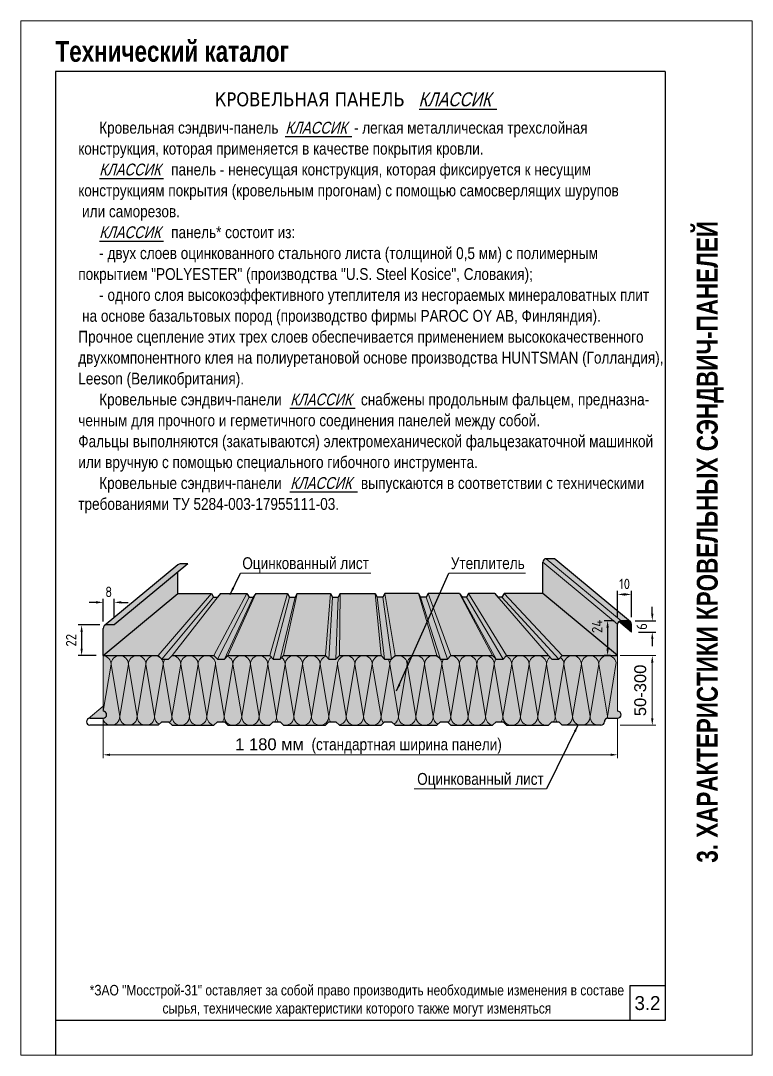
# Model space of a CAD drawing. Extents: x 5821 to 16321, y -13531 to 5774.
# Drawn here: x 6871 to 7921, y -4621 to -3136 of the extents above; entities that cross this region are included whole.
import ezdxf
from ezdxf.enums import TextEntityAlignment as Align

# ---------------------------------------------------------------- set-up
doc = ezdxf.new("R2010")
doc.units = 0
doc.header["$LTSCALE"] = 3
doc.layers.get('0').update_dxf_attribs({"linetype": 'CONTINUOUS', "lineweight": 30})
doc.layers.get('DEFPOINTS').update_dxf_attribs({"linetype": 'CONTINUOUS'})
doc.layers.add('new_fill', color=8, linetype='CONTINUOUS', lineweight=13)
doc.layers.add('RAZMER', color=7, linetype='CONTINUOUS', lineweight=9)
doc.layers.add('Punktir', color=7, linetype='CONTINUOUS')
doc.styles.add('LOGO', font='HATTEN.TTF')
doc.styles.add('ROMANS', font='romans.shx', dxfattribs={"width": 0.85})
doc.styles.get("Standard").update_dxf_attribs({"font": 'TAHOMA.TTF'})
doc.styles.add('style1', font='ARIALN.TTF')
doc.styles.add('style2', font='impact.TTF')
doc.styles.add('курсив', font='ARIAL.TTF', dxfattribs={"width": 0.8, "oblique": 15})
doc.dimstyles.new('2.5', dxfattribs={"dimscale": 5, "dimtxt": 3, "dimasz": 2, "dimexe": 1, "dimexo": 2, "dimgap": 0, "dimtad": 0, "dimdec": 0, "dimlfac": 0.5, "dimzin": 9, "dimdsep": 46, "dimtxsty": 'ROMANS', "dimcen": -3, "dimdle": 1, "dimclrd": 256, "dimclre": 256, "dimclrt": 256, "dimadec": 0, "dimazin": 0, "dimtfac": 1, "dimtdec": 0, "dimtofl": 0, "dimtmove": 2, "dimatfit": 3, "dimfxl": 0, "dimtvp": 1, "dimtolj": 1, "dimtzin": 9, "dimarcsym": 0})

# ---------------------------------------------------------------- blocks, each defined once
blk = doc.blocks.new('*D995')
at = {"layer": 'DEFPOINTS', "color": 0, "transparency": 16777216}
for p in [(7005.4, -3971.1), (6989.4, -4008.5), (7005.4, -4003.4)]:
    blk.add_point(p, dxfattribs=at)
at = {"layer": 'RAZMER', "lineweight": -2, "transparency": 16777216}
for p, q in [((6979.4, -3971.1), (6969.4, -3971.1)), ((6989.4, -3998.5), (6989.4, -3966.1)), ((7005.4, -3993.4), (7005.4, -3966.1)), ((7015.4, -3971.1), (7025.4, -3971.1))]:
    blk.add_line(p, q, dxfattribs=at)
at = {"layer": 'RAZMER', "transparency": 16777216}
for points in [[(6979.4, -3969.4), (6979.4, -3972.8), (6989.4, -3971.1)], [(7015.4, -3969.4), (7015.4, -3972.8), (7005.4, -3971.1)]]:
    blk.add_solid(points, dxfattribs=at)
at = {"layer": 'RAZMER', "transparency": 16777216, "insert": (6997.4, -3956.1), "char_height": 15, "attachment_point": 5, "style": 'ROMANS'}
blk.add_mtext('\\A1;8', dxfattribs=at)
blk = doc.blocks.new('*D996')
at = {"layer": 'DEFPOINTS', "color": 0, "transparency": 16777216}
for p in [(6994.9, -4003.5), (6958.5, -4047.5), (6989.4, -4047.5)]:
    blk.add_point(p, dxfattribs=at)
at = {"layer": 'RAZMER', "lineweight": -2, "transparency": 16777216}
for p, q in [((6984.9, -4003.5), (6953.5, -4003.5)), ((6958.5, -4013.5), (6958.5, -4037.5)), ((6979.4, -4047.5), (6953.5, -4047.5))]:
    blk.add_line(p, q, dxfattribs=at)
at = {"layer": 'RAZMER', "transparency": 16777216}
for points in [[(6956.9, -4013.5), (6960.2, -4013.5), (6958.5, -4003.5)], [(6956.9, -4037.5), (6960.2, -4037.5), (6958.5, -4047.5)]]:
    blk.add_solid(points, dxfattribs=at)
at = {"layer": 'RAZMER', "transparency": 16777216, "insert": (6943.5, -4025.5), "char_height": 15, "attachment_point": 5, "rotation": 90, "style": 'ROMANS'}
blk.add_mtext('\\A1;22', dxfattribs=at)
blk = doc.blocks.new('*D997')
at = {"layer": 'DEFPOINTS', "color": 0, "transparency": 16777216}
for p in [(7732.9, -3997.5), (7713.4, -4047.5), (7727.8, -4047.5)]:
    blk.add_point(p, dxfattribs=at)
at = {"layer": 'RAZMER', "lineweight": -2, "transparency": 16777216}
for p, q in [((7722.9, -3997.5), (7708.4, -3997.5)), ((7713.4, -4007.5), (7713.4, -4037.5)), ((7717.8, -4047.5), (7708.4, -4047.5))]:
    blk.add_line(p, q, dxfattribs=at)
at = {"layer": 'RAZMER', "transparency": 16777216}
for points in [[(7711.7, -4007.5), (7715.1, -4007.5), (7713.4, -3997.5)], [(7711.7, -4037.5), (7715.1, -4037.5), (7713.4, -4047.5)]]:
    blk.add_solid(points, dxfattribs=at)
at = {"layer": 'RAZMER', "transparency": 16777216, "insert": (7698.4, -4005.6), "char_height": 15, "attachment_point": 5, "rotation": 90, "style": 'ROMANS'}
blk.add_mtext('\\A1;24', dxfattribs=at)
blk = doc.blocks.new('*D998')
at = {"layer": 'DEFPOINTS', "color": 0, "transparency": 16777216}
for p in [(7747.8, -3959.7), (7727.7, -4002.5), (7747.8, -4002.5)]:
    blk.add_point(p, dxfattribs=at)
at = {"layer": 'RAZMER', "lineweight": -2, "transparency": 16777216}
for p, q in [((7727.7, -3992.5), (7727.7, -3954.7)), ((7737.7, -3959.7), (7737.8, -3959.7)), ((7747.8, -3992.5), (7747.8, -3954.7))]:
    blk.add_line(p, q, dxfattribs=at)
at = {"layer": 'RAZMER', "transparency": 16777216}
for points in [[(7737.7, -3958.1), (7737.7, -3961.4), (7727.7, -3959.7)], [(7737.8, -3958.1), (7737.8, -3961.4), (7747.8, -3959.7)]]:
    blk.add_solid(points, dxfattribs=at)
at = {"layer": 'RAZMER', "transparency": 16777216, "insert": (7737.8, -3944.7), "char_height": 15, "attachment_point": 5, "style": 'ROMANS'}
blk.add_mtext('\\A1;10', dxfattribs=at)
blk = doc.blocks.new('*D999')
at = {"layer": 'DEFPOINTS', "color": 0, "transparency": 16777216}
for p in [(7742.8, -3997.5), (7747.8, -4013.8), (7777.5, -4013.8)]:
    blk.add_point(p, dxfattribs=at)
at = {"layer": 'RAZMER', "lineweight": -2, "transparency": 16777216}
for p, q in [((7777.5, -3987.5), (7777.5, -3977.5)), ((7752.8, -3997.5), (7782.5, -3997.5)), ((7757.8, -4013.8), (7782.5, -4013.8)), ((7777.5, -4023.8), (7777.5, -4033.8))]:
    blk.add_line(p, q, dxfattribs=at)
at = {"layer": 'RAZMER', "transparency": 16777216}
for points in [[(7775.9, -3987.5), (7779.2, -3987.5), (7777.5, -3997.5)], [(7775.9, -4023.8), (7779.2, -4023.8), (7777.5, -4013.8)]]:
    blk.add_solid(points, dxfattribs=at)
at = {"layer": 'RAZMER', "transparency": 16777216, "insert": (7762.5, -4005.7), "char_height": 15, "attachment_point": 5, "rotation": 90, "style": 'ROMANS'}
blk.add_mtext('\\A1;6', dxfattribs=at)

msp = doc.modelspace()

# ---------------------------------------------------------------- hatches: boundary and pattern name
at = {"layer": 'new_fill'}
h = msp.add_hatch(color=256, dxfattribs=at)
h.set_gradient(color1=(51, 127, 153), one_color=1, tint=1)
h.paths.add_polyline_path([(7110.92, -3915.91), (7100.01, -3915.91, 0.1748944), (7096.82, -3917.06), (6991.57, -4004.38, -0.1525191), (6994.42, -4003.49), (7005.36, -4003.49)])
h = msp.add_hatch(color=256, dxfattribs=at)
h.set_gradient(color1=(51, 127, 153), one_color=1, tint=1)
h.paths.add_polyline_path([(7638.97, -3909.9, 0.1968478), (7635.46, -3908.47), (7625.46, -3908.47, 0.4142136), (7620.46, -3913.47), (7620.46, -3958.47), (7727.77, -4047.49), (7727.77, -4002.49, -0.4142136), (7732.77, -3997.49), (7742.77, -3997.49, -0.1531033), (7745.62, -3998.39)])
h = msp.add_hatch(color=256, dxfattribs=at)
h.set_gradient(color1=(51, 127, 153), one_color=1, tint=1, name='CYLINDER')
h.paths.add_polyline_path([(7096.72, -3927.69), (7005.36, -4003.49), (6994.42, -4003.49, 0.1525191), (6991.57, -4004.38), (6990.9, -4004.93, 0.2003847), (6989.42, -4008.49), (6989.42, -4047.49), (7096.72, -3958.47)])
h = msp.add_hatch(color=256, dxfattribs=at)
h.set_gradient(color1=(51, 127, 153), one_color=1, tint=1, name='CYLINDER')
h.paths.add_polyline_path([(7620.47, -3958.47), (7564.79, -3958.47), (7561.79, -3963.47), (7555.95, -3963.47), (7551.79, -3958.47), (7513.79, -3958.47), (7510.79, -3963.47), (7504.79, -3963.47), (7500.79, -3958.47), (7455.79, -3958.47), (7452.79, -3963.47), (7444.79, -3963.47), (7441.79, -3958.47), (7393.79, -3958.47), (7390.79, -3963.47), (7382.79, -3963.47), (7379.79, -3958.47), (7329.79, -3958.47), (7326.79, -3963.47), (7318.79, -3963.47), (7315.79, -3958.47), (7267.79, -3958.47), (7264.79, -3963.47), (7256.79, -3963.47), (7253.79, -3958.47), (7208.79, -3958.47), (7204.79, -3963.47), (7198.79, -3963.47), (7195.79, -3958.47), (7157.79, -3958.47), (7153.64, -3963.47), (7147.79, -3963.47), (7144.79, -3958.47), (7096.72, -3958.47), (6989.42, -4047.49), (7068.42, -4047.49), (7073.42, -4052.49), (7083.42, -4052.49), (7088.42, -4047.49), (7148.42, -4047.49), (7153.42, -4052.49), (7163.42, -4052.49), (7168.42, -4047.49), (7228.42, -4047.49), (7233.42, -4052.49), (7243.42, -4052.49), (7248.42, -4047.49), (7308.42, -4047.49), (7313.42, -4052.49), (7323.42, -4052.49), (7328.42, -4047.49), (7388.42, -4047.49), (7393.42, -4052.49), (7403.42, -4052.49), (7408.42, -4047.49), (7468.42, -4047.49), (7473.42, -4052.49), (7483.42, -4052.49), (7488.42, -4047.49), (7548.42, -4047.49), (7553.42, -4052.49), (7563.42, -4052.49), (7568.42, -4047.49), (7628.42, -4047.49), (7633.42, -4052.49), (7643.42, -4052.49), (7648.42, -4047.49), (7727.77, -4047.49)])
h = msp.add_hatch(color=256, dxfattribs=at)
h.set_gradient(color1=(51, 127, 153), one_color=1, tint=1, name='CYLINDER')
h.paths.add_polyline_path([(7746.27, -3998.93), (7745.62, -3998.39, 0.1531033), (7742.77, -3997.49), (7732.77, -3997.49, 0.1779541), (7729.53, -3998.68), (7747.77, -4013.81), (7747.77, -4002.49, 0.2009785)])
h = msp.add_hatch(color=256, dxfattribs=at)
h.set_gradient(color1=(223, 197, 93), tint=1, name='CYLINDER')
h.paths.add_polyline_path([(7727.77, -4047.49), (7648.42, -4047.49), (7643.42, -4052.49), (7633.42, -4052.49), (7628.42, -4047.49), (7568.42, -4047.49), (7563.42, -4052.49), (7553.42, -4052.49), (7548.42, -4047.49), (7488.42, -4047.49), (7483.42, -4052.49), (7473.42, -4052.49), (7468.42, -4047.49), (7408.42, -4047.49), (7403.42, -4052.49), (7393.42, -4052.49), (7388.42, -4047.49), (7328.42, -4047.49), (7323.42, -4052.49), (7313.42, -4052.49), (7308.42, -4047.49), (7248.42, -4047.49), (7243.42, -4052.49), (7233.42, -4052.49), (7228.42, -4047.49), (7168.42, -4047.49), (7163.42, -4052.49), (7153.42, -4052.49), (7148.42, -4047.49), (7088.42, -4047.49), (7083.42, -4052.49), (7073.42, -4052.49), (7068.42, -4047.49), (6989.42, -4047.49), (6989.42, -4127.49, -1), (6989.42, -4137.49), (6989.42, -4147.49), (7068.42, -4147.49), (7073.42, -4142.49), (7083.42, -4142.49), (7088.42, -4147.49), (7148.42, -4147.49), (7153.42, -4142.49), (7163.42, -4142.49), (7168.42, -4147.49), (7228.42, -4147.49), (7233.42, -4142.49), (7243.42, -4142.49), (7248.42, -4147.49), (7308.42, -4147.49), (7313.42, -4142.49), (7323.42, -4142.49), (7328.42, -4147.49), (7388.42, -4147.49), (7393.42, -4142.49), (7403.42, -4142.49), (7408.42, -4147.49), (7468.42, -4147.49), (7473.42, -4142.49), (7483.42, -4142.49), (7488.42, -4147.49), (7548.42, -4147.49), (7553.42, -4142.49), (7563.42, -4142.49), (7568.42, -4147.49), (7628.42, -4147.49), (7633.42, -4142.49), (7643.42, -4142.49), (7648.42, -4147.49), (7703.76, -4147.49, 0.4142136), (7708.76, -4142.49, -0.4142136), (7713.76, -4137.49), (7727.77, -4137.49, 1), (7727.77, -4127.49)])
h = msp.add_hatch(color=256, dxfattribs=at)
h.set_gradient(color1=(51, 127, 153), one_color=1, tint=1, name='INVCURVED')
h.paths.add_polyline_path([(6989.42, -4127.49, -1), (6989.42, -4137.49), (6970.42, -4137.49, 0.1303086), (6967.94, -4138.15), (6989.42, -4120.33)])

# ---------------------------------------------------------------- linework, layer by layer
at = {"color": 1}
for p, q in [((7796.09, -3209.09), (6921.09, -3209.09)), ((6921.09, -3209.09), (6921.09, -4621.24)), ((7796.09, -3209.09), (7796.09, -4571.24)), ((7443.05, -3263.42), (7554.33, -3263.42)), ((7250.59, -3302.47), (7346.55, -3302.47)), ((6984.16, -3362.65), (7075.94, -3362.65)), ((6984.16, -3452.65), (7075.94, -3452.65)), ((7257.39, -3692.47), (7351.3, -3692.47)), ((7257.39, -3812.47), (7354.35, -3812.47)), ((7745.18, -4521.24), (7796.09, -4521.24)), ((7745.18, -4521.24), (7745.18, -4571.24)), ((7796.09, -4571.24), (6921.09, -4571.24))]:
    msp.add_line(p, q, dxfattribs=at)
for p, q in [((7096.82, -3917.06), (6990.9, -4004.93)), ((7110.92, -3915.91), (7005.36, -4003.49)), ((7110.92, -3915.91), (7100.01, -3915.91)), ((7620.46, -3958.47), (7620.46, -3913.47)), ((7635.46, -3908.47), (7625.46, -3908.47)), ((7746.27, -3998.93), (7638.97, -3909.9)), ((7096.72, -3958.47), (7096.72, -3927.69)), ((6989.42, -4047.49), (7096.72, -3958.47)), ((7096.72, -3958.47), (7144.79, -3958.47)), ((7144.79, -3958.47), (7147.79, -3963.47)), ((7147.79, -3963.47), (7153.64, -3963.47)), ((7157.79, -3958.47), (7153.64, -3963.47)), ((7157.79, -3958.47), (7195.79, -3958.47)), ((7195.79, -3958.47), (7198.79, -3963.47)), ((7198.79, -3963.47), (7204.79, -3963.47)), ((7208.79, -3958.47), (7204.79, -3963.47)), ((7208.79, -3958.47), (7253.79, -3958.47)), ((7253.79, -3958.47), (7256.79, -3963.47)), ((7256.79, -3963.47), (7264.79, -3963.47)), ((7267.79, -3958.47), (7264.79, -3963.47)), ((7267.79, -3958.47), (7315.79, -3958.47)), ((7315.79, -3958.47), (7318.79, -3963.47)), ((7318.79, -3963.47), (7326.79, -3963.47)), ((7329.79, -3958.47), (7326.79, -3963.47)), ((7329.79, -3958.47), (7379.79, -3958.47)), ((7379.79, -3958.47), (7382.79, -3963.47)), ((7390.79, -3963.47), (7382.79, -3963.47)), ((7393.79, -3958.47), (7390.79, -3963.47)), ((7441.79, -3958.47), (7393.79, -3958.47)), ((7441.79, -3958.47), (7444.79, -3963.47)), ((7452.79, -3963.47), (7444.79, -3963.47)), ((7455.79, -3958.47), (7452.79, -3963.47)), ((7500.79, -3958.47), (7455.79, -3958.47)), ((7500.79, -3958.47), (7504.79, -3963.47)), ((7510.79, -3963.47), (7504.79, -3963.47)), ((7513.79, -3958.47), (7510.79, -3963.47)), ((7551.79, -3958.47), (7513.79, -3958.47)), ((7551.79, -3958.47), (7555.95, -3963.47)), ((7561.79, -3963.47), (7555.95, -3963.47)), ((7564.79, -3958.47), (7561.79, -3963.47)), ((7620.46, -3958.47), (7564.79, -3958.47)), ((7727.77, -4047.49), (7620.46, -3958.47)), ((6989.42, -4047.49), (6989.42, -4008.49)), ((7005.36, -4003.49), (6994.42, -4003.49)), ((7727.77, -4047.49), (7727.77, -4002.54)), ((7747.77, -4013.81), (7729.53, -3998.68)), ((7742.77, -3997.49), (7732.77, -3997.49)), ((7747.77, -4013.81), (7747.77, -4002.49)), ((6989.42, -4047.49), (7068.42, -4047.49)), ((7068.42, -4047.49), (7073.42, -4052.49)), ((7073.42, -4052.49), (7083.42, -4052.49)), ((7088.42, -4047.49), (7083.42, -4052.49)), ((7088.42, -4047.49), (7148.42, -4047.49)), ((7148.42, -4047.49), (7153.42, -4052.49)), ((7153.42, -4052.49), (7163.42, -4052.49)), ((7168.42, -4047.49), (7163.42, -4052.49)), ((7168.42, -4047.49), (7228.42, -4047.49)), ((7228.42, -4047.49), (7233.42, -4052.49)), ((7233.42, -4052.49), (7243.42, -4052.49)), ((7248.42, -4047.49), (7243.42, -4052.49)), ((7248.42, -4047.49), (7308.42, -4047.49)), ((7308.42, -4047.49), (7313.42, -4052.49)), ((7313.42, -4052.49), (7323.42, -4052.49)), ((7328.42, -4047.49), (7323.42, -4052.49)), ((7328.42, -4047.49), (7388.42, -4047.49)), ((7388.42, -4047.49), (7393.42, -4052.49)), ((7393.42, -4052.49), (7403.42, -4052.49)), ((7408.42, -4047.49), (7403.42, -4052.49)), ((7408.42, -4047.49), (7468.42, -4047.49)), ((7468.42, -4047.49), (7473.42, -4052.49)), ((7473.42, -4052.49), (7483.42, -4052.49)), ((7488.42, -4047.49), (7483.42, -4052.49)), ((7488.42, -4047.49), (7548.42, -4047.49)), ((7548.42, -4047.49), (7553.42, -4052.49)), ((7553.42, -4052.49), (7563.42, -4052.49)), ((7568.42, -4047.49), (7563.42, -4052.49)), ((7568.42, -4047.49), (7628.42, -4047.49)), ((7628.42, -4047.49), (7633.42, -4052.49)), ((7633.42, -4052.49), (7643.42, -4052.49)), ((7648.42, -4047.49), (7643.42, -4052.49)), ((7648.42, -4047.49), (7727.77, -4047.49)), ((6970.42, -4137.49), (6989.42, -4137.49)), ((7068.42, -4147.49), (7073.42, -4142.49)), ((7073.42, -4142.49), (7083.42, -4142.49)), ((7088.42, -4147.49), (7083.42, -4142.49)), ((7148.42, -4147.49), (7153.42, -4142.49)), ((7153.42, -4142.49), (7163.42, -4142.49)), ((7168.42, -4147.49), (7163.42, -4142.49)), ((7228.42, -4147.49), (7233.42, -4142.49)), ((7233.42, -4142.49), (7243.42, -4142.49)), ((7248.42, -4147.49), (7243.42, -4142.49)), ((7308.42, -4147.49), (7313.42, -4142.49)), ((7313.42, -4142.49), (7323.42, -4142.49)), ((7328.42, -4147.49), (7323.42, -4142.49)), ((7388.42, -4147.49), (7393.42, -4142.49)), ((7393.42, -4142.49), (7403.42, -4142.49)), ((7408.42, -4147.49), (7403.42, -4142.49)), ((7468.42, -4147.49), (7473.42, -4142.49)), ((7473.42, -4142.49), (7483.42, -4142.49)), ((7488.42, -4147.49), (7483.42, -4142.49)), ((7548.42, -4147.49), (7553.42, -4142.49)), ((7553.42, -4142.49), (7563.42, -4142.49)), ((7568.42, -4147.49), (7563.42, -4142.49)), ((7628.42, -4147.49), (7633.42, -4142.49)), ((7633.42, -4142.49), (7643.42, -4142.49)), ((7648.42, -4147.49), (7643.42, -4142.49)), ((7713.76, -4137.49), (7727.77, -4137.49)), ((7068.42, -4147.49), (6970.42, -4147.49)), ((7088.42, -4147.49), (7148.42, -4147.49)), ((7168.42, -4147.49), (7228.42, -4147.49)), ((7248.42, -4147.49), (7308.42, -4147.49)), ((7328.42, -4147.49), (7388.42, -4147.49)), ((7408.42, -4147.49), (7468.42, -4147.49)), ((7488.42, -4147.49), (7548.42, -4147.49)), ((7568.42, -4147.49), (7628.42, -4147.49)), ((7703.76, -4147.49), (7648.42, -4147.49))]:
    msp.add_line(p, q)
for centre, start, end in [((7100.01, -3920.91), 90, 129.6815), ((7625.46, -3913.47), 90, 180), ((7635.46, -3913.47), 45.45533, 90), ((6994.42, -4008.49), 90, 180), ((7732.77, -4002.49), 90, 180), ((7742.77, -4002.49), 0, 90), ((6989.42, -4132.49), 270, 90), ((7727.77, -4132.49), 270, 90), ((6970.42, -4142.49), 90, 270), ((7703.76, -4142.49), 270, 0), ((7713.76, -4142.49), 90, 180)]:
    msp.add_arc(centre, 5, start, end)
at = {"layer": 'new_fill'}
for p, q in [((6989.49, -4127.49), (7000.74, -4059.99)), ((7000.74, -4059.99), (7013.24, -4134.99)), ((7013.24, -4134.99), (7025.74, -4059.99)), ((7025.74, -4059.99), (7038.24, -4134.99)), ((7038.24, -4134.99), (7050.74, -4059.99)), ((7050.74, -4059.99), (7063.24, -4134.99)), ((7063.24, -4134.99), (7075.74, -4059.99)), ((7075.74, -4059.99), (7088.24, -4134.99)), ((7088.24, -4134.99), (7100.74, -4059.99)), ((7100.74, -4059.99), (7113.24, -4134.99)), ((7113.24, -4134.99), (7125.74, -4059.99)), ((7125.74, -4059.99), (7138.24, -4134.99)), ((7138.24, -4134.99), (7150.74, -4059.99)), ((7150.74, -4059.99), (7163.24, -4134.99)), ((7163.24, -4134.99), (7175.74, -4059.99)), ((7175.74, -4059.99), (7188.24, -4134.99)), ((7188.24, -4134.99), (7200.74, -4059.99)), ((7200.74, -4059.99), (7213.24, -4134.99)), ((7213.24, -4134.99), (7225.74, -4059.99)), ((7225.74, -4059.99), (7238.24, -4134.99)), ((7238.24, -4134.99), (7250.74, -4059.99)), ((7250.74, -4059.99), (7263.24, -4134.99)), ((7263.24, -4134.99), (7275.74, -4059.99)), ((7275.74, -4059.99), (7288.24, -4134.99)), ((7288.24, -4134.99), (7300.74, -4059.99)), ((7300.74, -4059.99), (7313.24, -4134.99)), ((7313.24, -4134.99), (7325.74, -4059.99)), ((7325.74, -4059.99), (7338.24, -4134.99)), ((7338.24, -4134.99), (7350.74, -4059.99)), ((7350.74, -4059.99), (7363.24, -4134.99)), ((7363.24, -4134.99), (7375.74, -4059.99)), ((7375.74, -4059.99), (7388.24, -4134.99)), ((7388.24, -4134.99), (7400.74, -4059.99)), ((7400.74, -4059.99), (7413.24, -4134.99)), ((7413.24, -4134.99), (7425.74, -4059.99)), ((7425.74, -4059.99), (7438.24, -4134.99)), ((7438.24, -4134.99), (7450.74, -4059.99)), ((7450.74, -4059.99), (7463.24, -4134.99)), ((7463.24, -4134.99), (7475.74, -4059.99)), ((7475.74, -4059.99), (7488.24, -4134.99)), ((7488.24, -4134.99), (7500.74, -4059.99)), ((7500.74, -4059.99), (7513.24, -4134.99)), ((7513.24, -4134.99), (7525.74, -4059.99)), ((7525.74, -4059.99), (7538.24, -4134.99)), ((7538.24, -4134.99), (7550.74, -4059.99)), ((7550.74, -4059.99), (7563.24, -4134.99)), ((7563.24, -4134.99), (7575.74, -4059.99)), ((7575.74, -4059.99), (7588.24, -4134.99)), ((7588.24, -4134.99), (7600.74, -4059.99)), ((7600.74, -4059.99), (7613.24, -4134.99)), ((7613.24, -4134.99), (7625.74, -4059.99)), ((7625.74, -4059.99), (7638.24, -4134.99)), ((7638.24, -4134.99), (7650.74, -4059.99)), ((7650.74, -4059.99), (7663.24, -4134.99)), ((7663.24, -4134.99), (7675.74, -4059.99)), ((7675.74, -4059.99), (7688.24, -4134.99)), ((7688.24, -4134.99), (7700.74, -4059.99)), ((7700.74, -4059.99), (7713.66, -4137.49)), ((7712.81, -4137.58), (7725.49, -4057.49))]:
    msp.add_line(p, q, dxfattribs=at)
for centre, start, end in [((6988.24, -4059.99), 0, 84.59222), ((7013.24, -4059.99), 0, 180), ((7038.24, -4059.99), 0, 180), ((7063.24, -4059.99), 0, 180), ((7088.24, -4059.99), 143.1301, 180), ((7088.24, -4059.99), 0, 89.18961), ((7113.24, -4059.99), 0, 180), ((7138.24, -4059.99), 0, 180), ((7163.24, -4059.99), 0, 69.46847), ((7188.24, -4059.99), 0, 180), ((7213.24, -4059.99), 0, 180), ((7238.24, -4059.99), 126.28654, 180), ((7238.24, -4059.99), 0, 52.54759), ((7263.24, -4059.99), 0, 180), ((7288.24, -4059.99), 0, 180), ((7313.24, -4059.99), 109.25697, 180), ((7338.24, -4059.99), 0, 180), ((7363.24, -4059.99), 0, 180), ((7388.24, -4059.99), 89.17798, 180), ((7388.24, -4059.99), 0, 36.8699), ((7413.24, -4059.99), 0, 180), ((7438.24, -4059.99), 0, 180), ((7463.24, -4059.99), 0, 180), ((7488.24, -4059.99), 143.1301, 180), ((7488.24, -4059.99), 0, 89.18961), ((7513.24, -4059.99), 0, 180), ((7538.24, -4059.99), 0, 180), ((7563.24, -4059.99), 142.54759, 180), ((7563.24, -4059.99), 0, 69.46847), ((7588.24, -4059.99), 0, 180), ((7613.24, -4059.99), 0, 180), ((7638.24, -4059.99), 126.28654, 180), ((7638.24, -4059.99), 0, 52.54759), ((7663.24, -4059.99), 0, 180), ((7688.24, -4059.99), 0, 180), ((7713.24, -4059.99), 11.53696, 180), ((7000.74, -4134.99), 205.07464, 270), ((7000.74, -4134.99), 270, 0), ((7025.74, -4134.99), 180, 270), ((7025.74, -4134.99), 270, 0), ((7050.74, -4134.99), 180, 270), ((7050.74, -4134.99), 270, 0), ((7075.74, -4134.99), 180, 242.03252), ((7075.74, -4134.99), 315.57707, 0), ((7100.74, -4134.99), 180, 270), ((7100.74, -4134.99), 270, 0), ((7125.74, -4134.99), 180, 270), ((7125.74, -4134.99), 270, 0), ((7150.74, -4134.99), 180, 260.15267), ((7150.74, -4134.99), 323.1301, 0), ((7175.74, -4134.99), 180, 270), ((7175.74, -4134.99), 270, 0), ((7200.74, -4134.99), 180, 270), ((7200.74, -4134.99), 270, 0), ((7225.74, -4134.99), 180, 270), ((7225.74, -4134.99), 323.1301, 0), ((7250.74, -4134.99), 180, 216.8699), ((7250.74, -4134.99), 270, 0), ((7275.74, -4134.99), 180, 270), ((7275.74, -4134.99), 270, 0), ((7300.74, -4134.99), 180, 270), ((7300.74, -4134.99), 270, 0), ((7325.74, -4134.99), 180, 216.8699), ((7325.74, -4134.99), 281.247, 0), ((7350.74, -4134.99), 180, 270), ((7350.74, -4134.99), 270, 0), ((7375.74, -4134.99), 180, 270), ((7375.74, -4134.99), 270, 0), ((7400.74, -4134.99), 180, 225.57707), ((7400.74, -4134.99), 299.17077, 0), ((7425.74, -4134.99), 180, 270), ((7425.74, -4134.99), 270, 0), ((7450.74, -4134.99), 180, 270), ((7450.74, -4134.99), 270, 0), ((7475.74, -4134.99), 180, 242.03252), ((7475.74, -4134.99), 315.57707, 0), ((7500.74, -4134.99), 180, 270), ((7500.74, -4134.99), 270, 0), ((7525.74, -4134.99), 180, 270), ((7525.74, -4134.99), 270, 0), ((7550.74, -4134.99), 180, 260.15267), ((7550.74, -4134.99), 323.1301, 0), ((7575.74, -4134.99), 180, 270), ((7575.74, -4134.99), 270, 0), ((7600.74, -4134.99), 180, 270), ((7600.74, -4134.99), 270, 0), ((7625.74, -4134.99), 180, 270), ((7625.74, -4134.99), 323.1301, 0), ((7650.74, -4134.99), 180, 216.8699), ((7650.74, -4134.99), 270, 0), ((7675.74, -4134.99), 180, 270), ((7675.74, -4134.99), 270, 0), ((7700.74, -4134.99), 180, 270), ((7625.74, -4134.99), 270, 284.15973), ((7650.74, -4134.99), 258.02252, 270)]:
    msp.add_arc(centre, 12.5, start, end, dxfattribs=at)
at = {"layer": 'Punktir'}
for centre, start, end in [((7225.74, -4134.99), 270, 284.15973), ((7250.74, -4134.99), 258.02252, 270)]:
    msp.add_arc(centre, 12.5, start, end, dxfattribs=at)
at = {"layer": 'RAZMER'}
for p, q in [((7727.77, -4002.49), (7620.46, -3913.47)), ((7732.77, -3997.49), (7625.46, -3908.47)), ((7373.57, -3929.01), (7186.63, -3929.01)), ((7595.35, -3929.01), (7485.65, -3929.01)), ((7144.79, -3958.47), (7068.42, -4047.49)), ((7147.79, -3963.47), (7073.42, -4052.49)), ((7157.79, -3958.47), (7088.42, -4047.49)), ((7195.79, -3958.47), (7148.42, -4047.49)), ((7198.79, -3963.47), (7153.42, -4052.49)), ((7204.79, -3963.47), (7163.42, -4052.49)), ((7208.79, -3958.47), (7168.42, -4047.49)), ((7253.79, -3958.47), (7228.42, -4047.49)), ((7256.79, -3963.47), (7233.42, -4052.49)), ((7264.79, -3963.47), (7243.42, -4052.49)), ((7267.79, -3958.47), (7248.42, -4047.49)), ((7315.79, -3958.47), (7308.42, -4047.49)), ((7318.79, -3963.47), (7313.42, -4052.49)), ((7326.79, -3963.47), (7323.42, -4052.49)), ((7329.79, -3958.47), (7328.42, -4047.49)), ((7379.79, -3958.47), (7388.42, -4047.49)), ((7382.79, -3963.47), (7393.42, -4052.49)), ((7390.79, -3963.47), (7403.42, -4052.49)), ((7393.79, -3958.47), (7408.42, -4047.49)), ((7441.79, -3958.47), (7468.42, -4047.49)), ((7444.79, -3963.47), (7473.42, -4052.49)), ((7452.79, -3963.47), (7483.42, -4052.49)), ((7455.79, -3958.47), (7488.42, -4047.49)), ((7500.79, -3958.47), (7548.42, -4047.49)), ((7504.79, -3963.47), (7553.42, -4052.49)), ((7510.79, -3963.47), (7563.42, -4052.49)), ((7513.79, -3958.47), (7568.42, -4047.49)), ((7551.79, -3958.47), (7628.42, -4047.49)), ((7561.79, -3963.47), (7643.42, -4052.49)), ((7564.79, -3958.47), (7648.42, -4047.49)), ((6989.42, -4047.49), (6989.42, -4127.49)), ((7727.77, -4047.49), (7727.77, -4127.49)), ((7731.25, -4047.49), (7782.52, -4047.49)), ((7777.52, -4057.49), (7777.52, -4137.49)), ((6967.94, -4138.15), (6989.42, -4120.33)), ((6989.42, -4137.49), (6989.42, -4194.91)), ((7727.77, -4137.49), (7727.77, -4194.91)), ((7731.25, -4147.49), (7782.52, -4147.49)), ((7717.77, -4189.91), (6999.42, -4189.91)), ((7625.93, -4238.64), (7435.78, -4238.64)), ((7625.93, -4238.64), (7435.78, -4238.64))]:
    msp.add_line(p, q, dxfattribs=at)
msp.add_lwpolyline([(6871.09, -3136.24), (7921.09, -3136.24), (7921.09, -4621.24), (6871.09, -4621.24)], close=True, dxfattribs=at)
for points in [[(7779.19, -4057.49), (7775.85, -4057.49), (7777.52, -4047.49)], [(7779.19, -4137.49), (7775.85, -4137.49), (7777.52, -4147.49)], [(6999.42, -4188.24), (6999.42, -4191.58), (6989.42, -4189.91)], [(7717.77, -4188.24), (7717.77, -4191.58), (7727.77, -4189.91)]]:
    msp.add_solid(points, dxfattribs=at)

# ---------------------------------------------------------------- texts
msp.add_text('КРОВЕЛЬНАЯ ПАНЕЛЬ', height=20).set_placement((7149.44, -3249.09), align=Align.MIDDLE_LEFT)
at = {"color": 1, "style": 'курсив', "oblique": 15, "width": 0.8}
msp.add_text('КЛАССИК', height=20, dxfattribs=at).set_placement((7442.05, -3249.09), align=Align.MIDDLE_LEFT)
at = {"style": 'style1'}
for s, p in [('Кровельная сэндвич-панель                    - легкая металлическая трехслойная', (6983.77, -3298.38)), ('конструкция, которая применяется в качестве покрытия кровли. ', (6953.77, -3328.38)), ('  панель - ненесущая конструкция, которая фиксируется к несущим ', (7076.26, -3358.38)), ('конструкциям покрытия (кровельным прогонам) с помощью самосверлящих шурупов', (6953.77, -3388.38)), (' или саморезов.', (6953.77, -3418.38)), ('  панель* состоит из:', (7076.26, -3448.38)), ('- двух слоев оцинкованного стального листа (толщиной 0,5 мм) с полимерным', (6983.77, -3478.38)), ('покрытием "POLYESTER" (производства "U.S. Steel Kosice", Словакия);', (6953.77, -3508.38)), ('- одного слоя высокоэффективного утеплителя из несгораемых минераловатных плит', (6983.77, -3538.38)), (' на основе базальтовых пород (производство фирмы PAROC OY AB, Финляндия).', (6953.77, -3568.38)), ('Прочное сцепление этих трех слоев обеспечивается применением высококачественного', (6953.77, -3598.38)), ('двухкомпонентного клея на полиуретановой основе производства HUNTSMAN (Голландия),', (6953.77, -3628.38)), ('Leeson (Великобритания).', (6953.77, -3658.38)), ('Кровельные сэндвич-панели                     снабжены продольным фальцем, предназна-', (6983.77, -3688.38)), ('ченным для прочного и герметичного соединения панелей между собой.', (6953.77, -3718.38)), ('Фальцы выполняются (закатываются) электромеханической фальцезакаточной машинкой', (6953.77, -3748.38)), ('или вручную с помощью специального гибочного инструмента.', (6953.77, -3778.38)), ('Кровельные сэндвич-панели                     выпускаются в соответствии с техническими', (6983.77, -3808.38)), ('требованиями ТУ 5284-003-17955111-03.', (6953.77, -3838.38))]:
    msp.add_text(s, height=17, dxfattribs=at).set_placement(p)
at = {"color": 1, "style": 'курсив', "oblique": 15, "width": 0.8}
for p in [(7251.03, -3298.38), (6983.77, -3358.38), (6983.77, -3448.38), (7257.85, -3688.38), (7257.85, -3808.38)]:
    msp.add_text('КЛАССИК', height=17, dxfattribs=at).set_placement(p)
at = {"style": 'style1'}
for s, p in [('Оцинкованный лист', (7370.79, -3914.89)), ('Утеплитель', (7594.5, -3914.89)), ('Оцинкованный лист', (7621.74, -4224.51))]:
    msp.add_text(s, height=17, dxfattribs=at).set_placement(p, align=Align.MIDDLE_RIGHT)
msp.add_text('(стандартная ширина панели)', height=17, dxfattribs=at).set_placement((7425.07, -4174.91), align=Align.MIDDLE_CENTER)
for s, p in [('*ЗАО "Мосстрой-31" оставляет за собой право производить необходимые изменения в составе', (7353.59, -4535.24)), ('сырья, технические характеристики которого также могут изменяться', (7353.59, -4561.24))]:
    msp.add_text(s, height=15, dxfattribs=at).set_placement(p, align=Align.CENTER)
at = {"insert": (7760.31, -4097.49), "char_height": 17, "attachment_point": 5, "rotation": 90, "style": 'style1'}
msp.add_mtext('{\\fArial|b0|i0|c0|p34;5\\fArial|b0|i0|c204|p34;0-3\\fArial|b0|i0|c0|p34;0\\fArial|b0|i0|c204|p34;0}', dxfattribs=at)
at = {"insert": (7228.29, -4174.91), "char_height": 17, "attachment_point": 5, "style": 'style1'}
msp.add_mtext('{\\fArial|b0|i0|c0|p34;1\\fArial|b0|i0|c204|p34; 180 мм}', dxfattribs=at)
at = {"layer": 'new_fill', "style": 'style2'}
msp.add_text('Технический каталог', height=30, dxfattribs=at).set_placement((6921.1, -3195.19))
msp.add_text('3. ХАРАКТЕРИСТИКИ КРОВЕЛЬНЫХ СЭНДВИЧ-ПАНЕЛЕЙ', height=30, rotation=90, dxfattribs=at).set_placement((7856.46, -3884.31), align=Align.MIDDLE_CENTER)
at = {"layer": 'new_fill', "style": 'LOGO'}
msp.add_text('3.2', height=20, dxfattribs=at).set_placement((7770.64, -4546.24), align=Align.MIDDLE_CENTER)

# ---------------------------------------------------------------- dimensions: what is measured, and where the dimension line sits
at = {"layer": 'RAZMER'}
for base, p1, p2, picture, middle in [((7747.77, -3959.72), (7727.74, -4002.52), (7747.77, -4002.48), '*D998', (7737.75, -3944.72)), ((7005.42, -3971.11), (6989.42, -4008.49), (7005.42, -4003.44), '*D995', (6997.42, -3956.11))]:
    dim = msp.add_linear_dim(base=base, p1=p1, p2=p2, dimstyle='2.5', dxfattribs=at)
    dim.commit()
    dim.dimension.update_dxf_attribs({"geometry": picture, "text_midpoint": middle})
dim = msp.add_linear_dim(base=(7777.52, -4013.81), p1=(7742.77, -3997.49), p2=(7747.77, -4013.81), angle=90, text='6', dimstyle='2.5', override={"dimlfac": 0.5, "dimtxsty": 'ROMANS', "dimsah": 1, "dimtolj": 1}, dxfattribs=at)
dim.commit()
dim.dimension.update_dxf_attribs({"geometry": '*D999', "text_midpoint": (7762.52, -4005.65)})
dim = msp.add_linear_dim(base=(7713.4, -4047.49), p1=(7732.91, -3997.49), p2=(7727.77, -4047.49), angle=90, text='24', dimstyle='2.5', dxfattribs=at)
dim.commit()
dim.dimension.update_dxf_attribs({"geometry": '*D997', "text_midpoint": (7698.4, -4005.56), "dimtype": 160})
dim = msp.add_linear_dim(base=(6958.54, -4047.49), p1=(6994.89, -4003.48), p2=(6989.42, -4047.49), angle=90, text='22', dimstyle='2.5', dxfattribs=at)
dim.commit()
dim.dimension.update_dxf_attribs({"geometry": '*D996', "text_midpoint": (6943.54, -4025.48)})

# ---------------------------------------------------------------- leaders
for points in [[(7171.63, -3959.61), (7186.63, -3929.01)], [(7410.65, -4098.03), (7485.65, -3929.01)], [(7670.93, -4147.49), (7625.93, -4238.64)], [(7670.93, -4147.49), (7625.93, -4238.64)]]:
    msp.add_leader(points, dimstyle='2.5', override={"dimgap": 0, "dimtad": 0}, dxfattribs=at)

doc.saveas('drawing.dxf')
